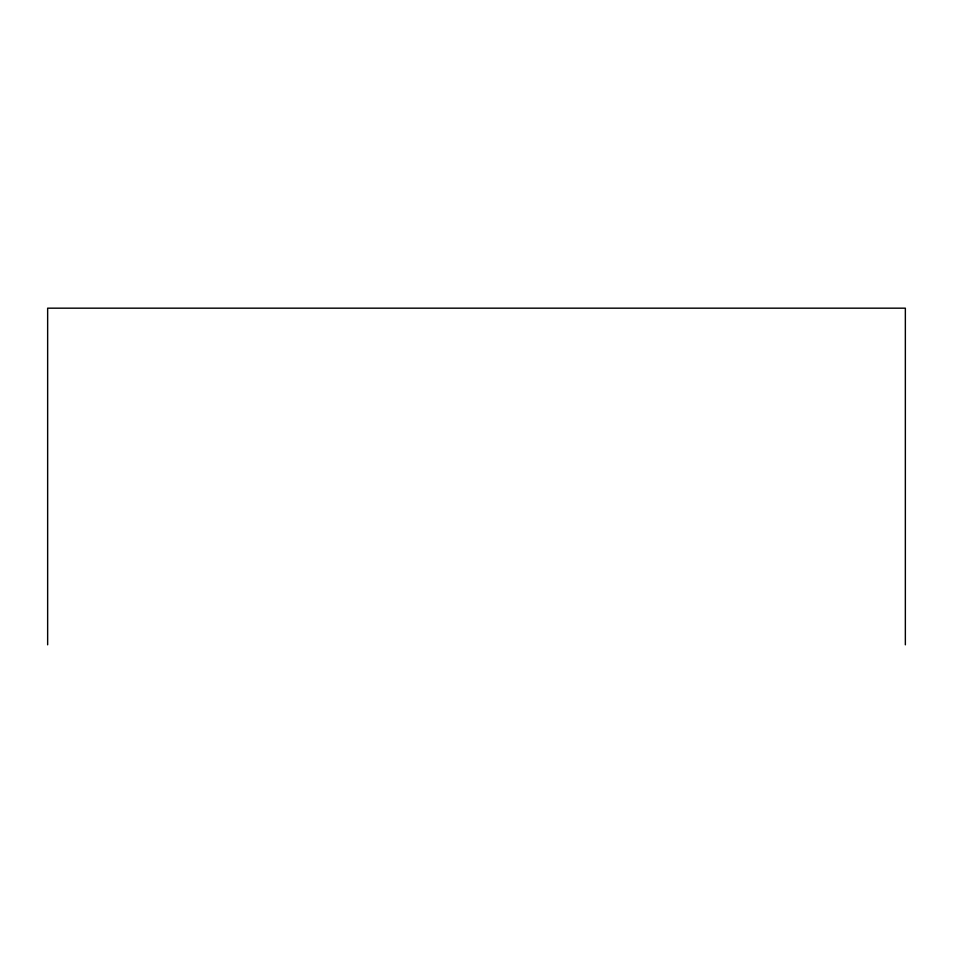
<?xml version="1.0" encoding="UTF-8"?>
<svg xmlns="http://www.w3.org/2000/svg" width="953" height="953" viewBox="0 0 953 953"><rect width="100%" height="100%" fill="white"/><g stroke="black" fill="none" stroke-linecap="round" stroke-linejoin="round"><path stroke-width="1.43" d="M905.35 644.824L905.35 308.176L47.65 308.176L47.65 644.824"/></g></svg>
